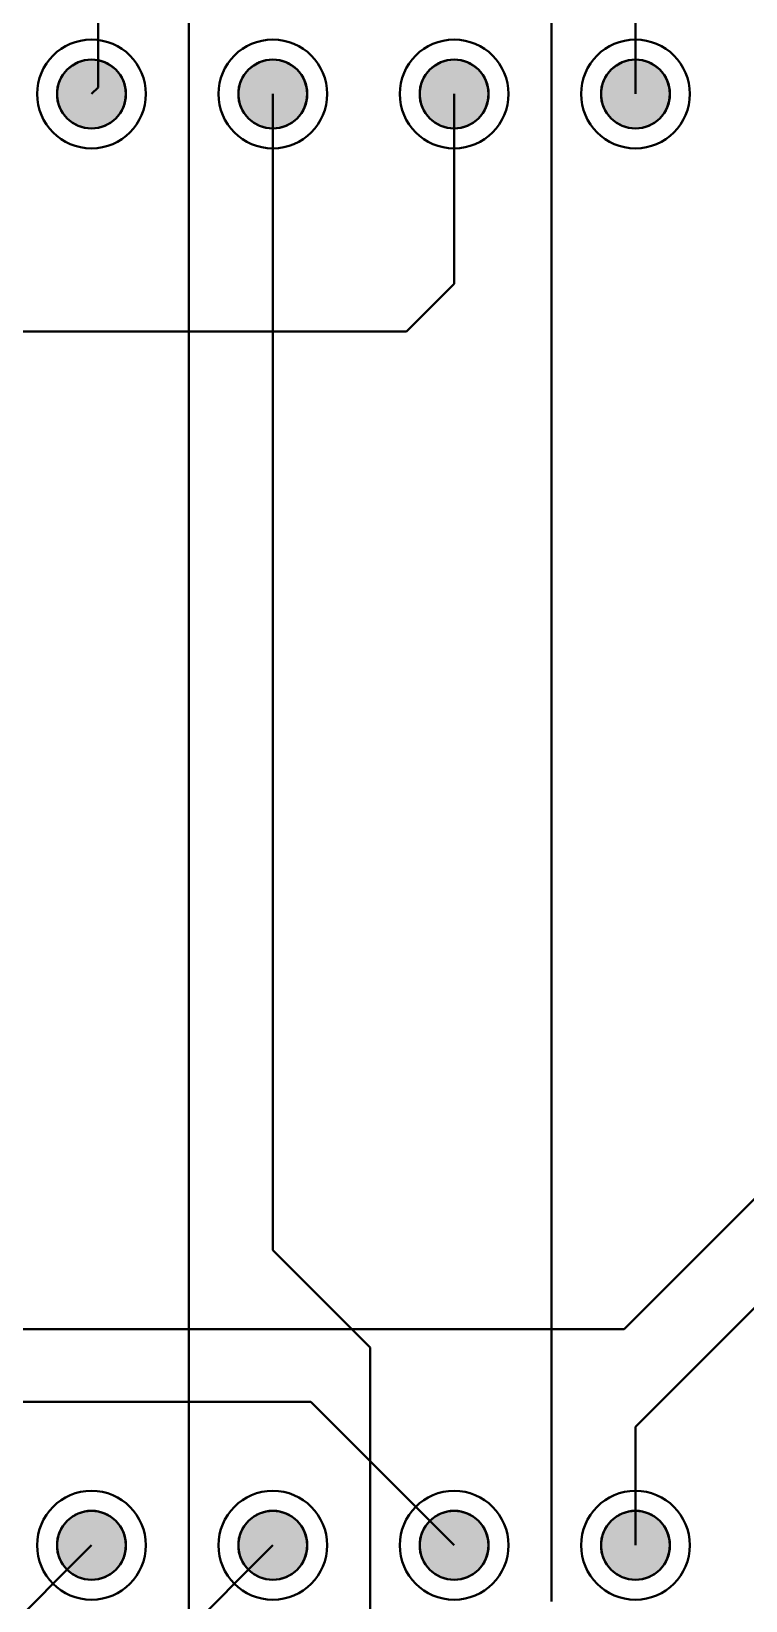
# Model space of a CAD drawing. Header units: millimetres. Extents: x 2 to 157, y 2 to 78.
# Drawn here: x 58.04 to 68.05, y 38.48 to 60.45 of the extents above; entities that cross this region are included whole.
import ezdxf

# ---------------------------------------------------------------- set-up
doc = ezdxf.new("R2010")
doc.units = ezdxf.units.MM
for name, color, linetype in [('bottom_copper', 7, 'Continuous'), ('drill_plated', 7, 'Continuous'), ('top_copper', 7, 'Continuous')]:
    doc.layers.add(name, color=color, linetype=linetype)

msp = doc.modelspace()

# ---------------------------------------------------------------- hatches: boundary and pattern name
at = {"layer": 'bottom_copper', "lineweight": 40}
for points in [[(59.358, 59.479), (59.331, 59.389), (59.286, 59.305), (59.226, 59.232), (59.153, 59.172), (59.069, 59.128), (58.979, 59.1), (58.885, 59.091), (58.791, 59.1), (58.7, 59.128), (58.617, 59.172), (58.544, 59.232), (58.484, 59.305), (58.439, 59.389), (58.411, 59.479), (58.402, 59.574), (58.411, 59.668), (58.439, 59.758), (58.484, 59.842), (58.544, 59.915), (58.617, 59.975), (58.7, 60.019), (58.791, 60.047), (58.885, 60.056), (58.979, 60.047), (59.069, 60.019), (59.153, 59.975), (59.226, 59.915), (59.286, 59.842), (59.331, 59.758), (59.358, 59.668), (59.367, 59.574), (59.358, 59.479)], [(61.898, 59.479), (61.871, 59.389), (61.826, 59.305), (61.766, 59.232), (61.693, 59.172), (61.609, 59.128), (61.519, 59.1), (61.425, 59.091), (61.331, 59.1), (61.24, 59.128), (61.157, 59.172), (61.084, 59.232), (61.024, 59.305), (60.979, 59.389), (60.951, 59.479), (60.942, 59.574), (60.951, 59.668), (60.979, 59.758), (61.024, 59.842), (61.084, 59.915), (61.157, 59.975), (61.24, 60.019), (61.331, 60.047), (61.425, 60.056), (61.519, 60.047), (61.609, 60.019), (61.693, 59.975), (61.766, 59.915), (61.826, 59.842), (61.871, 59.758), (61.898, 59.668), (61.907, 59.574), (61.898, 59.479)], [(64.438, 59.479), (64.411, 59.389), (64.366, 59.305), (64.306, 59.232), (64.233, 59.172), (64.149, 59.128), (64.059, 59.1), (63.965, 59.091), (63.871, 59.1), (63.78, 59.128), (63.697, 59.172), (63.624, 59.232), (63.564, 59.305), (63.519, 59.389), (63.491, 59.479), (63.482, 59.574), (63.491, 59.668), (63.519, 59.758), (63.564, 59.842), (63.624, 59.915), (63.697, 59.975), (63.78, 60.019), (63.871, 60.047), (63.965, 60.056), (64.059, 60.047), (64.149, 60.019), (64.233, 59.975), (64.306, 59.915), (64.366, 59.842), (64.411, 59.758), (64.438, 59.668), (64.447, 59.574), (64.438, 59.479)], [(66.978, 59.479), (66.951, 59.389), (66.906, 59.305), (66.846, 59.232), (66.773, 59.172), (66.689, 59.128), (66.599, 59.1), (66.505, 59.091), (66.411, 59.1), (66.32, 59.128), (66.237, 59.172), (66.164, 59.232), (66.104, 59.305), (66.059, 59.389), (66.031, 59.479), (66.022, 59.574), (66.031, 59.668), (66.059, 59.758), (66.104, 59.842), (66.164, 59.915), (66.237, 59.975), (66.32, 60.019), (66.411, 60.047), (66.505, 60.056), (66.599, 60.047), (66.689, 60.019), (66.773, 59.975), (66.846, 59.915), (66.906, 59.842), (66.951, 59.758), (66.978, 59.668), (66.987, 59.574), (66.978, 59.479)], [(59.358, 39.159), (59.331, 39.069), (59.286, 38.985), (59.226, 38.912), (59.153, 38.852), (59.069, 38.808), (58.979, 38.78), (58.885, 38.771), (58.791, 38.78), (58.7, 38.808), (58.617, 38.852), (58.544, 38.912), (58.484, 38.985), (58.439, 39.069), (58.411, 39.159), (58.402, 39.254), (58.411, 39.348), (58.439, 39.438), (58.484, 39.522), (58.544, 39.595), (58.617, 39.655), (58.7, 39.699), (58.791, 39.727), (58.885, 39.736), (58.979, 39.727), (59.069, 39.699), (59.153, 39.655), (59.226, 39.595), (59.286, 39.522), (59.331, 39.438), (59.358, 39.348), (59.367, 39.254), (59.358, 39.159)], [(61.898, 39.159), (61.871, 39.069), (61.826, 38.985), (61.766, 38.912), (61.693, 38.852), (61.609, 38.808), (61.519, 38.78), (61.425, 38.771), (61.331, 38.78), (61.24, 38.808), (61.157, 38.852), (61.084, 38.912), (61.024, 38.985), (60.979, 39.069), (60.951, 39.159), (60.942, 39.254), (60.951, 39.348), (60.979, 39.438), (61.024, 39.522), (61.084, 39.595), (61.157, 39.655), (61.24, 39.699), (61.331, 39.727), (61.425, 39.736), (61.519, 39.727), (61.609, 39.699), (61.693, 39.655), (61.766, 39.595), (61.826, 39.522), (61.871, 39.438), (61.898, 39.348), (61.907, 39.254), (61.898, 39.159)], [(64.438, 39.159), (64.411, 39.069), (64.366, 38.985), (64.306, 38.912), (64.233, 38.852), (64.149, 38.808), (64.059, 38.78), (63.965, 38.771), (63.871, 38.78), (63.78, 38.808), (63.697, 38.852), (63.624, 38.912), (63.564, 38.985), (63.519, 39.069), (63.491, 39.159), (63.482, 39.254), (63.491, 39.348), (63.519, 39.438), (63.564, 39.522), (63.624, 39.595), (63.697, 39.655), (63.78, 39.699), (63.871, 39.727), (63.965, 39.736), (64.059, 39.727), (64.149, 39.699), (64.233, 39.655), (64.306, 39.595), (64.366, 39.522), (64.411, 39.438), (64.438, 39.348), (64.447, 39.254), (64.438, 39.159)], [(66.978, 39.159), (66.951, 39.069), (66.906, 38.985), (66.846, 38.912), (66.773, 38.852), (66.689, 38.808), (66.599, 38.78), (66.505, 38.771), (66.411, 38.78), (66.32, 38.808), (66.237, 38.852), (66.164, 38.912), (66.104, 38.985), (66.059, 39.069), (66.031, 39.159), (66.022, 39.254), (66.031, 39.348), (66.059, 39.438), (66.104, 39.522), (66.164, 39.595), (66.237, 39.655), (66.32, 39.699), (66.411, 39.727), (66.505, 39.736), (66.599, 39.727), (66.689, 39.699), (66.773, 39.655), (66.846, 39.595), (66.906, 39.522), (66.951, 39.438), (66.978, 39.348), (66.987, 39.254), (66.978, 39.159)]]:
    msp.add_hatch(color=7, dxfattribs=at).paths.add_polyline_path(points, flags=0)
at = {"layer": 'drill_plated', "lineweight": 40}
for points in [[(59.358, 59.479), (59.331, 59.389), (59.286, 59.305), (59.226, 59.232), (59.153, 59.172), (59.069, 59.128), (58.979, 59.1), (58.885, 59.091), (58.791, 59.1), (58.7, 59.128), (58.617, 59.172), (58.544, 59.232), (58.484, 59.305), (58.439, 59.389), (58.411, 59.479), (58.402, 59.574), (58.411, 59.668), (58.439, 59.758), (58.484, 59.842), (58.544, 59.915), (58.617, 59.975), (58.7, 60.019), (58.791, 60.047), (58.885, 60.056), (58.979, 60.047), (59.069, 60.019), (59.153, 59.975), (59.226, 59.915), (59.286, 59.842), (59.331, 59.758), (59.358, 59.668), (59.367, 59.574), (59.358, 59.479)], [(61.898, 59.479), (61.871, 59.389), (61.826, 59.305), (61.766, 59.232), (61.693, 59.172), (61.609, 59.128), (61.519, 59.1), (61.425, 59.091), (61.331, 59.1), (61.24, 59.128), (61.157, 59.172), (61.084, 59.232), (61.024, 59.305), (60.979, 59.389), (60.951, 59.479), (60.942, 59.574), (60.951, 59.668), (60.979, 59.758), (61.024, 59.842), (61.084, 59.915), (61.157, 59.975), (61.24, 60.019), (61.331, 60.047), (61.425, 60.056), (61.519, 60.047), (61.609, 60.019), (61.693, 59.975), (61.766, 59.915), (61.826, 59.842), (61.871, 59.758), (61.898, 59.668), (61.907, 59.574), (61.898, 59.479)], [(64.438, 59.479), (64.411, 59.389), (64.366, 59.305), (64.306, 59.232), (64.233, 59.172), (64.149, 59.128), (64.059, 59.1), (63.965, 59.091), (63.871, 59.1), (63.78, 59.128), (63.697, 59.172), (63.624, 59.232), (63.564, 59.305), (63.519, 59.389), (63.491, 59.479), (63.482, 59.574), (63.491, 59.668), (63.519, 59.758), (63.564, 59.842), (63.624, 59.915), (63.697, 59.975), (63.78, 60.019), (63.871, 60.047), (63.965, 60.056), (64.059, 60.047), (64.149, 60.019), (64.233, 59.975), (64.306, 59.915), (64.366, 59.842), (64.411, 59.758), (64.438, 59.668), (64.447, 59.574), (64.438, 59.479)], [(66.978, 59.479), (66.951, 59.389), (66.906, 59.305), (66.846, 59.232), (66.773, 59.172), (66.689, 59.128), (66.599, 59.1), (66.505, 59.091), (66.411, 59.1), (66.32, 59.128), (66.237, 59.172), (66.164, 59.232), (66.104, 59.305), (66.059, 59.389), (66.031, 59.479), (66.022, 59.574), (66.031, 59.668), (66.059, 59.758), (66.104, 59.842), (66.164, 59.915), (66.237, 59.975), (66.32, 60.019), (66.411, 60.047), (66.505, 60.056), (66.599, 60.047), (66.689, 60.019), (66.773, 59.975), (66.846, 59.915), (66.906, 59.842), (66.951, 59.758), (66.978, 59.668), (66.987, 59.574), (66.978, 59.479)], [(59.358, 39.159), (59.331, 39.069), (59.286, 38.985), (59.226, 38.912), (59.153, 38.852), (59.069, 38.808), (58.979, 38.78), (58.885, 38.771), (58.791, 38.78), (58.7, 38.808), (58.617, 38.852), (58.544, 38.912), (58.484, 38.985), (58.439, 39.069), (58.411, 39.159), (58.402, 39.254), (58.411, 39.348), (58.439, 39.438), (58.484, 39.522), (58.544, 39.595), (58.617, 39.655), (58.7, 39.699), (58.791, 39.727), (58.885, 39.736), (58.979, 39.727), (59.069, 39.699), (59.153, 39.655), (59.226, 39.595), (59.286, 39.522), (59.331, 39.438), (59.358, 39.348), (59.367, 39.254), (59.358, 39.159)], [(61.898, 39.159), (61.871, 39.069), (61.826, 38.985), (61.766, 38.912), (61.693, 38.852), (61.609, 38.808), (61.519, 38.78), (61.425, 38.771), (61.331, 38.78), (61.24, 38.808), (61.157, 38.852), (61.084, 38.912), (61.024, 38.985), (60.979, 39.069), (60.951, 39.159), (60.942, 39.254), (60.951, 39.348), (60.979, 39.438), (61.024, 39.522), (61.084, 39.595), (61.157, 39.655), (61.24, 39.699), (61.331, 39.727), (61.425, 39.736), (61.519, 39.727), (61.609, 39.699), (61.693, 39.655), (61.766, 39.595), (61.826, 39.522), (61.871, 39.438), (61.898, 39.348), (61.907, 39.254), (61.898, 39.159)], [(64.438, 39.159), (64.411, 39.069), (64.366, 38.985), (64.306, 38.912), (64.233, 38.852), (64.149, 38.808), (64.059, 38.78), (63.965, 38.771), (63.871, 38.78), (63.78, 38.808), (63.697, 38.852), (63.624, 38.912), (63.564, 38.985), (63.519, 39.069), (63.491, 39.159), (63.482, 39.254), (63.491, 39.348), (63.519, 39.438), (63.564, 39.522), (63.624, 39.595), (63.697, 39.655), (63.78, 39.699), (63.871, 39.727), (63.965, 39.736), (64.059, 39.727), (64.149, 39.699), (64.233, 39.655), (64.306, 39.595), (64.366, 39.522), (64.411, 39.438), (64.438, 39.348), (64.447, 39.254), (64.438, 39.159)], [(66.978, 39.159), (66.951, 39.069), (66.906, 38.985), (66.846, 38.912), (66.773, 38.852), (66.689, 38.808), (66.599, 38.78), (66.505, 38.771), (66.411, 38.78), (66.32, 38.808), (66.237, 38.852), (66.164, 38.912), (66.104, 38.985), (66.059, 39.069), (66.031, 39.159), (66.022, 39.254), (66.031, 39.348), (66.059, 39.438), (66.104, 39.522), (66.164, 39.595), (66.237, 39.655), (66.32, 39.699), (66.411, 39.727), (66.505, 39.736), (66.599, 39.727), (66.689, 39.699), (66.773, 39.655), (66.846, 39.595), (66.906, 39.522), (66.951, 39.438), (66.978, 39.348), (66.987, 39.254), (66.978, 39.159)]]:
    msp.add_hatch(color=7, dxfattribs=at).paths.add_polyline_path(points, flags=0)
at = {"layer": 'top_copper', "lineweight": 40}
for points in [[(59.358, 59.479), (59.331, 59.389), (59.286, 59.305), (59.226, 59.232), (59.153, 59.172), (59.069, 59.128), (58.979, 59.1), (58.885, 59.091), (58.791, 59.1), (58.7, 59.128), (58.617, 59.172), (58.544, 59.232), (58.484, 59.305), (58.439, 59.389), (58.411, 59.479), (58.402, 59.574), (58.411, 59.668), (58.439, 59.758), (58.484, 59.842), (58.544, 59.915), (58.617, 59.975), (58.7, 60.019), (58.791, 60.047), (58.885, 60.056), (58.979, 60.047), (59.069, 60.019), (59.153, 59.975), (59.226, 59.915), (59.286, 59.842), (59.331, 59.758), (59.358, 59.668), (59.367, 59.574), (59.358, 59.479)], [(61.898, 59.479), (61.871, 59.389), (61.826, 59.305), (61.766, 59.232), (61.693, 59.172), (61.609, 59.128), (61.519, 59.1), (61.425, 59.091), (61.331, 59.1), (61.24, 59.128), (61.157, 59.172), (61.084, 59.232), (61.024, 59.305), (60.979, 59.389), (60.951, 59.479), (60.942, 59.574), (60.951, 59.668), (60.979, 59.758), (61.024, 59.842), (61.084, 59.915), (61.157, 59.975), (61.24, 60.019), (61.331, 60.047), (61.425, 60.056), (61.519, 60.047), (61.609, 60.019), (61.693, 59.975), (61.766, 59.915), (61.826, 59.842), (61.871, 59.758), (61.898, 59.668), (61.907, 59.574), (61.898, 59.479)], [(64.438, 59.479), (64.411, 59.389), (64.366, 59.305), (64.306, 59.232), (64.233, 59.172), (64.149, 59.128), (64.059, 59.1), (63.965, 59.091), (63.871, 59.1), (63.78, 59.128), (63.697, 59.172), (63.624, 59.232), (63.564, 59.305), (63.519, 59.389), (63.491, 59.479), (63.482, 59.574), (63.491, 59.668), (63.519, 59.758), (63.564, 59.842), (63.624, 59.915), (63.697, 59.975), (63.78, 60.019), (63.871, 60.047), (63.965, 60.056), (64.059, 60.047), (64.149, 60.019), (64.233, 59.975), (64.306, 59.915), (64.366, 59.842), (64.411, 59.758), (64.438, 59.668), (64.447, 59.574), (64.438, 59.479)], [(66.978, 59.479), (66.951, 59.389), (66.906, 59.305), (66.846, 59.232), (66.773, 59.172), (66.689, 59.128), (66.599, 59.1), (66.505, 59.091), (66.411, 59.1), (66.32, 59.128), (66.237, 59.172), (66.164, 59.232), (66.104, 59.305), (66.059, 59.389), (66.031, 59.479), (66.022, 59.574), (66.031, 59.668), (66.059, 59.758), (66.104, 59.842), (66.164, 59.915), (66.237, 59.975), (66.32, 60.019), (66.411, 60.047), (66.505, 60.056), (66.599, 60.047), (66.689, 60.019), (66.773, 59.975), (66.846, 59.915), (66.906, 59.842), (66.951, 59.758), (66.978, 59.668), (66.987, 59.574), (66.978, 59.479)], [(59.358, 39.159), (59.331, 39.069), (59.286, 38.985), (59.226, 38.912), (59.153, 38.852), (59.069, 38.808), (58.979, 38.78), (58.885, 38.771), (58.791, 38.78), (58.7, 38.808), (58.617, 38.852), (58.544, 38.912), (58.484, 38.985), (58.439, 39.069), (58.411, 39.159), (58.402, 39.254), (58.411, 39.348), (58.439, 39.438), (58.484, 39.522), (58.544, 39.595), (58.617, 39.655), (58.7, 39.699), (58.791, 39.727), (58.885, 39.736), (58.979, 39.727), (59.069, 39.699), (59.153, 39.655), (59.226, 39.595), (59.286, 39.522), (59.331, 39.438), (59.358, 39.348), (59.367, 39.254), (59.358, 39.159)], [(61.898, 39.159), (61.871, 39.069), (61.826, 38.985), (61.766, 38.912), (61.693, 38.852), (61.609, 38.808), (61.519, 38.78), (61.425, 38.771), (61.331, 38.78), (61.24, 38.808), (61.157, 38.852), (61.084, 38.912), (61.024, 38.985), (60.979, 39.069), (60.951, 39.159), (60.942, 39.254), (60.951, 39.348), (60.979, 39.438), (61.024, 39.522), (61.084, 39.595), (61.157, 39.655), (61.24, 39.699), (61.331, 39.727), (61.425, 39.736), (61.519, 39.727), (61.609, 39.699), (61.693, 39.655), (61.766, 39.595), (61.826, 39.522), (61.871, 39.438), (61.898, 39.348), (61.907, 39.254), (61.898, 39.159)], [(64.438, 39.159), (64.411, 39.069), (64.366, 38.985), (64.306, 38.912), (64.233, 38.852), (64.149, 38.808), (64.059, 38.78), (63.965, 38.771), (63.871, 38.78), (63.78, 38.808), (63.697, 38.852), (63.624, 38.912), (63.564, 38.985), (63.519, 39.069), (63.491, 39.159), (63.482, 39.254), (63.491, 39.348), (63.519, 39.438), (63.564, 39.522), (63.624, 39.595), (63.697, 39.655), (63.78, 39.699), (63.871, 39.727), (63.965, 39.736), (64.059, 39.727), (64.149, 39.699), (64.233, 39.655), (64.306, 39.595), (64.366, 39.522), (64.411, 39.438), (64.438, 39.348), (64.447, 39.254), (64.438, 39.159)], [(66.978, 39.159), (66.951, 39.069), (66.906, 38.985), (66.846, 38.912), (66.773, 38.852), (66.689, 38.808), (66.599, 38.78), (66.505, 38.771), (66.411, 38.78), (66.32, 38.808), (66.237, 38.852), (66.164, 38.912), (66.104, 38.985), (66.059, 39.069), (66.031, 39.159), (66.022, 39.254), (66.031, 39.348), (66.059, 39.438), (66.104, 39.522), (66.164, 39.595), (66.237, 39.655), (66.32, 39.699), (66.411, 39.727), (66.505, 39.736), (66.599, 39.727), (66.689, 39.699), (66.773, 39.655), (66.846, 39.595), (66.906, 39.522), (66.951, 39.438), (66.978, 39.348), (66.987, 39.254), (66.978, 39.159)]]:
    msp.add_hatch(color=7, dxfattribs=at).paths.add_polyline_path(points, flags=0)

# ---------------------------------------------------------------- linework, layer by layer
at = {"layer": 'bottom_copper', "color": 7, "lineweight": 40}
for p, q in [((65.329, 38.468), (65.329, 70.472)), ((60.249, 60.566), (60.249, 36.181)), ((61.425, 59.574), (61.425, 43.388)), ((61.425, 43.388), (62.789, 42.023)), ((62.789, 42.023), (62.789, 11.036))]:
    msp.add_line(p, q, dxfattribs=at)
for points in [[(59.358, 59.479), (59.331, 59.389), (59.286, 59.305), (59.226, 59.232), (59.153, 59.172), (59.069, 59.128), (58.979, 59.1), (58.885, 59.091), (58.791, 59.1), (58.7, 59.128), (58.617, 59.172), (58.544, 59.232), (58.484, 59.305), (58.439, 59.389), (58.411, 59.479), (58.402, 59.574), (58.411, 59.668), (58.439, 59.758), (58.484, 59.842), (58.544, 59.915), (58.617, 59.975), (58.7, 60.019), (58.791, 60.047), (58.885, 60.056), (58.979, 60.047), (59.069, 60.019), (59.153, 59.975), (59.226, 59.915), (59.286, 59.842), (59.331, 59.758), (59.358, 59.668), (59.367, 59.574), (59.358, 59.479)], [(61.898, 59.479), (61.871, 59.389), (61.826, 59.305), (61.766, 59.232), (61.693, 59.172), (61.609, 59.128), (61.519, 59.1), (61.425, 59.091), (61.331, 59.1), (61.24, 59.128), (61.157, 59.172), (61.084, 59.232), (61.024, 59.305), (60.979, 59.389), (60.951, 59.479), (60.942, 59.574), (60.951, 59.668), (60.979, 59.758), (61.024, 59.842), (61.084, 59.915), (61.157, 59.975), (61.24, 60.019), (61.331, 60.047), (61.425, 60.056), (61.519, 60.047), (61.609, 60.019), (61.693, 59.975), (61.766, 59.915), (61.826, 59.842), (61.871, 59.758), (61.898, 59.668), (61.907, 59.574), (61.898, 59.479)], [(64.438, 59.479), (64.411, 59.389), (64.366, 59.305), (64.306, 59.232), (64.233, 59.172), (64.149, 59.128), (64.059, 59.1), (63.965, 59.091), (63.871, 59.1), (63.78, 59.128), (63.697, 59.172), (63.624, 59.232), (63.564, 59.305), (63.519, 59.389), (63.491, 59.479), (63.482, 59.574), (63.491, 59.668), (63.519, 59.758), (63.564, 59.842), (63.624, 59.915), (63.697, 59.975), (63.78, 60.019), (63.871, 60.047), (63.965, 60.056), (64.059, 60.047), (64.149, 60.019), (64.233, 59.975), (64.306, 59.915), (64.366, 59.842), (64.411, 59.758), (64.438, 59.668), (64.447, 59.574), (64.438, 59.479)], [(66.978, 59.479), (66.951, 59.389), (66.906, 59.305), (66.846, 59.232), (66.773, 59.172), (66.689, 59.128), (66.599, 59.1), (66.505, 59.091), (66.411, 59.1), (66.32, 59.128), (66.237, 59.172), (66.164, 59.232), (66.104, 59.305), (66.059, 59.389), (66.031, 59.479), (66.022, 59.574), (66.031, 59.668), (66.059, 59.758), (66.104, 59.842), (66.164, 59.915), (66.237, 59.975), (66.32, 60.019), (66.411, 60.047), (66.505, 60.056), (66.599, 60.047), (66.689, 60.019), (66.773, 59.975), (66.846, 59.915), (66.906, 59.842), (66.951, 59.758), (66.978, 59.668), (66.987, 59.574), (66.978, 59.479)], [(59.358, 39.159), (59.331, 39.069), (59.286, 38.985), (59.226, 38.912), (59.153, 38.852), (59.069, 38.808), (58.979, 38.78), (58.885, 38.771), (58.791, 38.78), (58.7, 38.808), (58.617, 38.852), (58.544, 38.912), (58.484, 38.985), (58.439, 39.069), (58.411, 39.159), (58.402, 39.254), (58.411, 39.348), (58.439, 39.438), (58.484, 39.522), (58.544, 39.595), (58.617, 39.655), (58.7, 39.699), (58.791, 39.727), (58.885, 39.736), (58.979, 39.727), (59.069, 39.699), (59.153, 39.655), (59.226, 39.595), (59.286, 39.522), (59.331, 39.438), (59.358, 39.348), (59.367, 39.254), (59.358, 39.159)], [(61.898, 39.159), (61.871, 39.069), (61.826, 38.985), (61.766, 38.912), (61.693, 38.852), (61.609, 38.808), (61.519, 38.78), (61.425, 38.771), (61.331, 38.78), (61.24, 38.808), (61.157, 38.852), (61.084, 38.912), (61.024, 38.985), (60.979, 39.069), (60.951, 39.159), (60.942, 39.254), (60.951, 39.348), (60.979, 39.438), (61.024, 39.522), (61.084, 39.595), (61.157, 39.655), (61.24, 39.699), (61.331, 39.727), (61.425, 39.736), (61.519, 39.727), (61.609, 39.699), (61.693, 39.655), (61.766, 39.595), (61.826, 39.522), (61.871, 39.438), (61.898, 39.348), (61.907, 39.254), (61.898, 39.159)], [(64.438, 39.159), (64.411, 39.069), (64.366, 38.985), (64.306, 38.912), (64.233, 38.852), (64.149, 38.808), (64.059, 38.78), (63.965, 38.771), (63.871, 38.78), (63.78, 38.808), (63.697, 38.852), (63.624, 38.912), (63.564, 38.985), (63.519, 39.069), (63.491, 39.159), (63.482, 39.254), (63.491, 39.348), (63.519, 39.438), (63.564, 39.522), (63.624, 39.595), (63.697, 39.655), (63.78, 39.699), (63.871, 39.727), (63.965, 39.736), (64.059, 39.727), (64.149, 39.699), (64.233, 39.655), (64.306, 39.595), (64.366, 39.522), (64.411, 39.438), (64.438, 39.348), (64.447, 39.254), (64.438, 39.159)], [(66.978, 39.159), (66.951, 39.069), (66.906, 38.985), (66.846, 38.912), (66.773, 38.852), (66.689, 38.808), (66.599, 38.78), (66.505, 38.771), (66.411, 38.78), (66.32, 38.808), (66.237, 38.852), (66.164, 38.912), (66.104, 38.985), (66.059, 39.069), (66.031, 39.159), (66.022, 39.254), (66.031, 39.348), (66.059, 39.438), (66.104, 39.522), (66.164, 39.595), (66.237, 39.655), (66.32, 39.699), (66.411, 39.727), (66.505, 39.736), (66.599, 39.727), (66.689, 39.699), (66.773, 39.655), (66.846, 39.595), (66.906, 39.522), (66.951, 39.438), (66.978, 39.348), (66.987, 39.254), (66.978, 39.159)]]:
    msp.add_lwpolyline(points, close=True, dxfattribs=at)
for centre, major_axis in [((58.885, 59.574), (0.762, 0)), ((61.425, 59.574), (0.762, 0)), ((63.965, 59.574), (0.762, 0)), ((66.505, 59.574), (0.762, 0)), ((58.885, 59.574), (0.483, 0)), ((61.425, 59.574), (0.483, 0)), ((63.965, 59.574), (0.483, 0)), ((66.505, 59.574), (0.483, 0)), ((58.885, 39.254), (0.762, 0)), ((61.425, 39.254), (0.762, 0)), ((63.965, 39.254), (0.762, 0)), ((66.505, 39.254), (0.762, 0)), ((58.885, 39.254), (0.483, 0)), ((61.425, 39.254), (0.483, 0)), ((63.965, 39.254), (0.483, 0)), ((66.505, 39.254), (0.483, 0))]:
    msp.add_ellipse(centre, major_axis=major_axis, ratio=1, dxfattribs=at)
at = {"layer": 'drill_plated', "color": 7, "lineweight": 40}
for points in [[(59.358, 59.479), (59.331, 59.389), (59.286, 59.305), (59.226, 59.232), (59.153, 59.172), (59.069, 59.128), (58.979, 59.1), (58.885, 59.091), (58.791, 59.1), (58.7, 59.128), (58.617, 59.172), (58.544, 59.232), (58.484, 59.305), (58.439, 59.389), (58.411, 59.479), (58.402, 59.574), (58.411, 59.668), (58.439, 59.758), (58.484, 59.842), (58.544, 59.915), (58.617, 59.975), (58.7, 60.019), (58.791, 60.047), (58.885, 60.056), (58.979, 60.047), (59.069, 60.019), (59.153, 59.975), (59.226, 59.915), (59.286, 59.842), (59.331, 59.758), (59.358, 59.668), (59.367, 59.574), (59.358, 59.479)], [(61.898, 59.479), (61.871, 59.389), (61.826, 59.305), (61.766, 59.232), (61.693, 59.172), (61.609, 59.128), (61.519, 59.1), (61.425, 59.091), (61.331, 59.1), (61.24, 59.128), (61.157, 59.172), (61.084, 59.232), (61.024, 59.305), (60.979, 59.389), (60.951, 59.479), (60.942, 59.574), (60.951, 59.668), (60.979, 59.758), (61.024, 59.842), (61.084, 59.915), (61.157, 59.975), (61.24, 60.019), (61.331, 60.047), (61.425, 60.056), (61.519, 60.047), (61.609, 60.019), (61.693, 59.975), (61.766, 59.915), (61.826, 59.842), (61.871, 59.758), (61.898, 59.668), (61.907, 59.574), (61.898, 59.479)], [(64.438, 59.479), (64.411, 59.389), (64.366, 59.305), (64.306, 59.232), (64.233, 59.172), (64.149, 59.128), (64.059, 59.1), (63.965, 59.091), (63.871, 59.1), (63.78, 59.128), (63.697, 59.172), (63.624, 59.232), (63.564, 59.305), (63.519, 59.389), (63.491, 59.479), (63.482, 59.574), (63.491, 59.668), (63.519, 59.758), (63.564, 59.842), (63.624, 59.915), (63.697, 59.975), (63.78, 60.019), (63.871, 60.047), (63.965, 60.056), (64.059, 60.047), (64.149, 60.019), (64.233, 59.975), (64.306, 59.915), (64.366, 59.842), (64.411, 59.758), (64.438, 59.668), (64.447, 59.574), (64.438, 59.479)], [(66.978, 59.479), (66.951, 59.389), (66.906, 59.305), (66.846, 59.232), (66.773, 59.172), (66.689, 59.128), (66.599, 59.1), (66.505, 59.091), (66.411, 59.1), (66.32, 59.128), (66.237, 59.172), (66.164, 59.232), (66.104, 59.305), (66.059, 59.389), (66.031, 59.479), (66.022, 59.574), (66.031, 59.668), (66.059, 59.758), (66.104, 59.842), (66.164, 59.915), (66.237, 59.975), (66.32, 60.019), (66.411, 60.047), (66.505, 60.056), (66.599, 60.047), (66.689, 60.019), (66.773, 59.975), (66.846, 59.915), (66.906, 59.842), (66.951, 59.758), (66.978, 59.668), (66.987, 59.574), (66.978, 59.479)], [(59.358, 39.159), (59.331, 39.069), (59.286, 38.985), (59.226, 38.912), (59.153, 38.852), (59.069, 38.808), (58.979, 38.78), (58.885, 38.771), (58.791, 38.78), (58.7, 38.808), (58.617, 38.852), (58.544, 38.912), (58.484, 38.985), (58.439, 39.069), (58.411, 39.159), (58.402, 39.254), (58.411, 39.348), (58.439, 39.438), (58.484, 39.522), (58.544, 39.595), (58.617, 39.655), (58.7, 39.699), (58.791, 39.727), (58.885, 39.736), (58.979, 39.727), (59.069, 39.699), (59.153, 39.655), (59.226, 39.595), (59.286, 39.522), (59.331, 39.438), (59.358, 39.348), (59.367, 39.254), (59.358, 39.159)], [(61.898, 39.159), (61.871, 39.069), (61.826, 38.985), (61.766, 38.912), (61.693, 38.852), (61.609, 38.808), (61.519, 38.78), (61.425, 38.771), (61.331, 38.78), (61.24, 38.808), (61.157, 38.852), (61.084, 38.912), (61.024, 38.985), (60.979, 39.069), (60.951, 39.159), (60.942, 39.254), (60.951, 39.348), (60.979, 39.438), (61.024, 39.522), (61.084, 39.595), (61.157, 39.655), (61.24, 39.699), (61.331, 39.727), (61.425, 39.736), (61.519, 39.727), (61.609, 39.699), (61.693, 39.655), (61.766, 39.595), (61.826, 39.522), (61.871, 39.438), (61.898, 39.348), (61.907, 39.254), (61.898, 39.159)], [(64.438, 39.159), (64.411, 39.069), (64.366, 38.985), (64.306, 38.912), (64.233, 38.852), (64.149, 38.808), (64.059, 38.78), (63.965, 38.771), (63.871, 38.78), (63.78, 38.808), (63.697, 38.852), (63.624, 38.912), (63.564, 38.985), (63.519, 39.069), (63.491, 39.159), (63.482, 39.254), (63.491, 39.348), (63.519, 39.438), (63.564, 39.522), (63.624, 39.595), (63.697, 39.655), (63.78, 39.699), (63.871, 39.727), (63.965, 39.736), (64.059, 39.727), (64.149, 39.699), (64.233, 39.655), (64.306, 39.595), (64.366, 39.522), (64.411, 39.438), (64.438, 39.348), (64.447, 39.254), (64.438, 39.159)], [(66.978, 39.159), (66.951, 39.069), (66.906, 38.985), (66.846, 38.912), (66.773, 38.852), (66.689, 38.808), (66.599, 38.78), (66.505, 38.771), (66.411, 38.78), (66.32, 38.808), (66.237, 38.852), (66.164, 38.912), (66.104, 38.985), (66.059, 39.069), (66.031, 39.159), (66.022, 39.254), (66.031, 39.348), (66.059, 39.438), (66.104, 39.522), (66.164, 39.595), (66.237, 39.655), (66.32, 39.699), (66.411, 39.727), (66.505, 39.736), (66.599, 39.727), (66.689, 39.699), (66.773, 39.655), (66.846, 39.595), (66.906, 39.522), (66.951, 39.438), (66.978, 39.348), (66.987, 39.254), (66.978, 39.159)]]:
    msp.add_lwpolyline(points, close=True, dxfattribs=at)
for centre in [(58.885, 59.574), (61.425, 59.574), (63.965, 59.574), (66.505, 59.574), (58.885, 39.254), (61.425, 39.254), (63.965, 39.254), (66.505, 39.254)]:
    msp.add_ellipse(centre, major_axis=(0.483, 0), ratio=1, dxfattribs=at)
at = {"layer": 'top_copper', "color": 7, "lineweight": 40}
for p, q in [((58.979, 61.836), (58.979, 59.667)), ((66.505, 59.574), (66.505, 60.726)), ((58.979, 59.667), (58.885, 59.574)), ((63.965, 59.574), (63.965, 56.916)), ((63.965, 56.916), (63.297, 56.248)), ((38.151, 56.248), (63.297, 56.248)), ((66.505, 40.914), (72.949, 47.358)), ((66.345, 42.278), (68.885, 44.818)), ((4.115, 42.278), (66.345, 42.278)), ((48.311, 41.261), (61.957, 41.261)), ((61.957, 41.261), (63.965, 39.254)), ((66.505, 39.254), (66.505, 40.914)), ((55.559, 35.928), (58.885, 39.254)), ((57.591, 35.419), (61.425, 39.254))]:
    msp.add_line(p, q, dxfattribs=at)
for points in [[(59.358, 59.479), (59.331, 59.389), (59.286, 59.305), (59.226, 59.232), (59.153, 59.172), (59.069, 59.128), (58.979, 59.1), (58.885, 59.091), (58.791, 59.1), (58.7, 59.128), (58.617, 59.172), (58.544, 59.232), (58.484, 59.305), (58.439, 59.389), (58.411, 59.479), (58.402, 59.574), (58.411, 59.668), (58.439, 59.758), (58.484, 59.842), (58.544, 59.915), (58.617, 59.975), (58.7, 60.019), (58.791, 60.047), (58.885, 60.056), (58.979, 60.047), (59.069, 60.019), (59.153, 59.975), (59.226, 59.915), (59.286, 59.842), (59.331, 59.758), (59.358, 59.668), (59.367, 59.574), (59.358, 59.479)], [(61.898, 59.479), (61.871, 59.389), (61.826, 59.305), (61.766, 59.232), (61.693, 59.172), (61.609, 59.128), (61.519, 59.1), (61.425, 59.091), (61.331, 59.1), (61.24, 59.128), (61.157, 59.172), (61.084, 59.232), (61.024, 59.305), (60.979, 59.389), (60.951, 59.479), (60.942, 59.574), (60.951, 59.668), (60.979, 59.758), (61.024, 59.842), (61.084, 59.915), (61.157, 59.975), (61.24, 60.019), (61.331, 60.047), (61.425, 60.056), (61.519, 60.047), (61.609, 60.019), (61.693, 59.975), (61.766, 59.915), (61.826, 59.842), (61.871, 59.758), (61.898, 59.668), (61.907, 59.574), (61.898, 59.479)], [(64.438, 59.479), (64.411, 59.389), (64.366, 59.305), (64.306, 59.232), (64.233, 59.172), (64.149, 59.128), (64.059, 59.1), (63.965, 59.091), (63.871, 59.1), (63.78, 59.128), (63.697, 59.172), (63.624, 59.232), (63.564, 59.305), (63.519, 59.389), (63.491, 59.479), (63.482, 59.574), (63.491, 59.668), (63.519, 59.758), (63.564, 59.842), (63.624, 59.915), (63.697, 59.975), (63.78, 60.019), (63.871, 60.047), (63.965, 60.056), (64.059, 60.047), (64.149, 60.019), (64.233, 59.975), (64.306, 59.915), (64.366, 59.842), (64.411, 59.758), (64.438, 59.668), (64.447, 59.574), (64.438, 59.479)], [(66.978, 59.479), (66.951, 59.389), (66.906, 59.305), (66.846, 59.232), (66.773, 59.172), (66.689, 59.128), (66.599, 59.1), (66.505, 59.091), (66.411, 59.1), (66.32, 59.128), (66.237, 59.172), (66.164, 59.232), (66.104, 59.305), (66.059, 59.389), (66.031, 59.479), (66.022, 59.574), (66.031, 59.668), (66.059, 59.758), (66.104, 59.842), (66.164, 59.915), (66.237, 59.975), (66.32, 60.019), (66.411, 60.047), (66.505, 60.056), (66.599, 60.047), (66.689, 60.019), (66.773, 59.975), (66.846, 59.915), (66.906, 59.842), (66.951, 59.758), (66.978, 59.668), (66.987, 59.574), (66.978, 59.479)], [(59.358, 39.159), (59.331, 39.069), (59.286, 38.985), (59.226, 38.912), (59.153, 38.852), (59.069, 38.808), (58.979, 38.78), (58.885, 38.771), (58.791, 38.78), (58.7, 38.808), (58.617, 38.852), (58.544, 38.912), (58.484, 38.985), (58.439, 39.069), (58.411, 39.159), (58.402, 39.254), (58.411, 39.348), (58.439, 39.438), (58.484, 39.522), (58.544, 39.595), (58.617, 39.655), (58.7, 39.699), (58.791, 39.727), (58.885, 39.736), (58.979, 39.727), (59.069, 39.699), (59.153, 39.655), (59.226, 39.595), (59.286, 39.522), (59.331, 39.438), (59.358, 39.348), (59.367, 39.254), (59.358, 39.159)], [(61.898, 39.159), (61.871, 39.069), (61.826, 38.985), (61.766, 38.912), (61.693, 38.852), (61.609, 38.808), (61.519, 38.78), (61.425, 38.771), (61.331, 38.78), (61.24, 38.808), (61.157, 38.852), (61.084, 38.912), (61.024, 38.985), (60.979, 39.069), (60.951, 39.159), (60.942, 39.254), (60.951, 39.348), (60.979, 39.438), (61.024, 39.522), (61.084, 39.595), (61.157, 39.655), (61.24, 39.699), (61.331, 39.727), (61.425, 39.736), (61.519, 39.727), (61.609, 39.699), (61.693, 39.655), (61.766, 39.595), (61.826, 39.522), (61.871, 39.438), (61.898, 39.348), (61.907, 39.254), (61.898, 39.159)], [(64.438, 39.159), (64.411, 39.069), (64.366, 38.985), (64.306, 38.912), (64.233, 38.852), (64.149, 38.808), (64.059, 38.78), (63.965, 38.771), (63.871, 38.78), (63.78, 38.808), (63.697, 38.852), (63.624, 38.912), (63.564, 38.985), (63.519, 39.069), (63.491, 39.159), (63.482, 39.254), (63.491, 39.348), (63.519, 39.438), (63.564, 39.522), (63.624, 39.595), (63.697, 39.655), (63.78, 39.699), (63.871, 39.727), (63.965, 39.736), (64.059, 39.727), (64.149, 39.699), (64.233, 39.655), (64.306, 39.595), (64.366, 39.522), (64.411, 39.438), (64.438, 39.348), (64.447, 39.254), (64.438, 39.159)], [(66.978, 39.159), (66.951, 39.069), (66.906, 38.985), (66.846, 38.912), (66.773, 38.852), (66.689, 38.808), (66.599, 38.78), (66.505, 38.771), (66.411, 38.78), (66.32, 38.808), (66.237, 38.852), (66.164, 38.912), (66.104, 38.985), (66.059, 39.069), (66.031, 39.159), (66.022, 39.254), (66.031, 39.348), (66.059, 39.438), (66.104, 39.522), (66.164, 39.595), (66.237, 39.655), (66.32, 39.699), (66.411, 39.727), (66.505, 39.736), (66.599, 39.727), (66.689, 39.699), (66.773, 39.655), (66.846, 39.595), (66.906, 39.522), (66.951, 39.438), (66.978, 39.348), (66.987, 39.254), (66.978, 39.159)]]:
    msp.add_lwpolyline(points, close=True, dxfattribs=at)
for centre, major_axis in [((58.885, 59.574), (0.762, 0)), ((61.425, 59.574), (0.762, 0)), ((63.965, 59.574), (0.762, 0)), ((66.505, 59.574), (0.762, 0)), ((58.885, 59.574), (0.483, 0)), ((61.425, 59.574), (0.483, 0)), ((63.965, 59.574), (0.483, 0)), ((66.505, 59.574), (0.483, 0)), ((58.885, 39.254), (0.762, 0)), ((61.425, 39.254), (0.762, 0)), ((63.965, 39.254), (0.762, 0)), ((66.505, 39.254), (0.762, 0)), ((58.885, 39.254), (0.483, 0)), ((61.425, 39.254), (0.483, 0)), ((63.965, 39.254), (0.483, 0)), ((66.505, 39.254), (0.483, 0))]:
    msp.add_ellipse(centre, major_axis=major_axis, ratio=1, dxfattribs=at)

doc.saveas('drawing.dxf')
